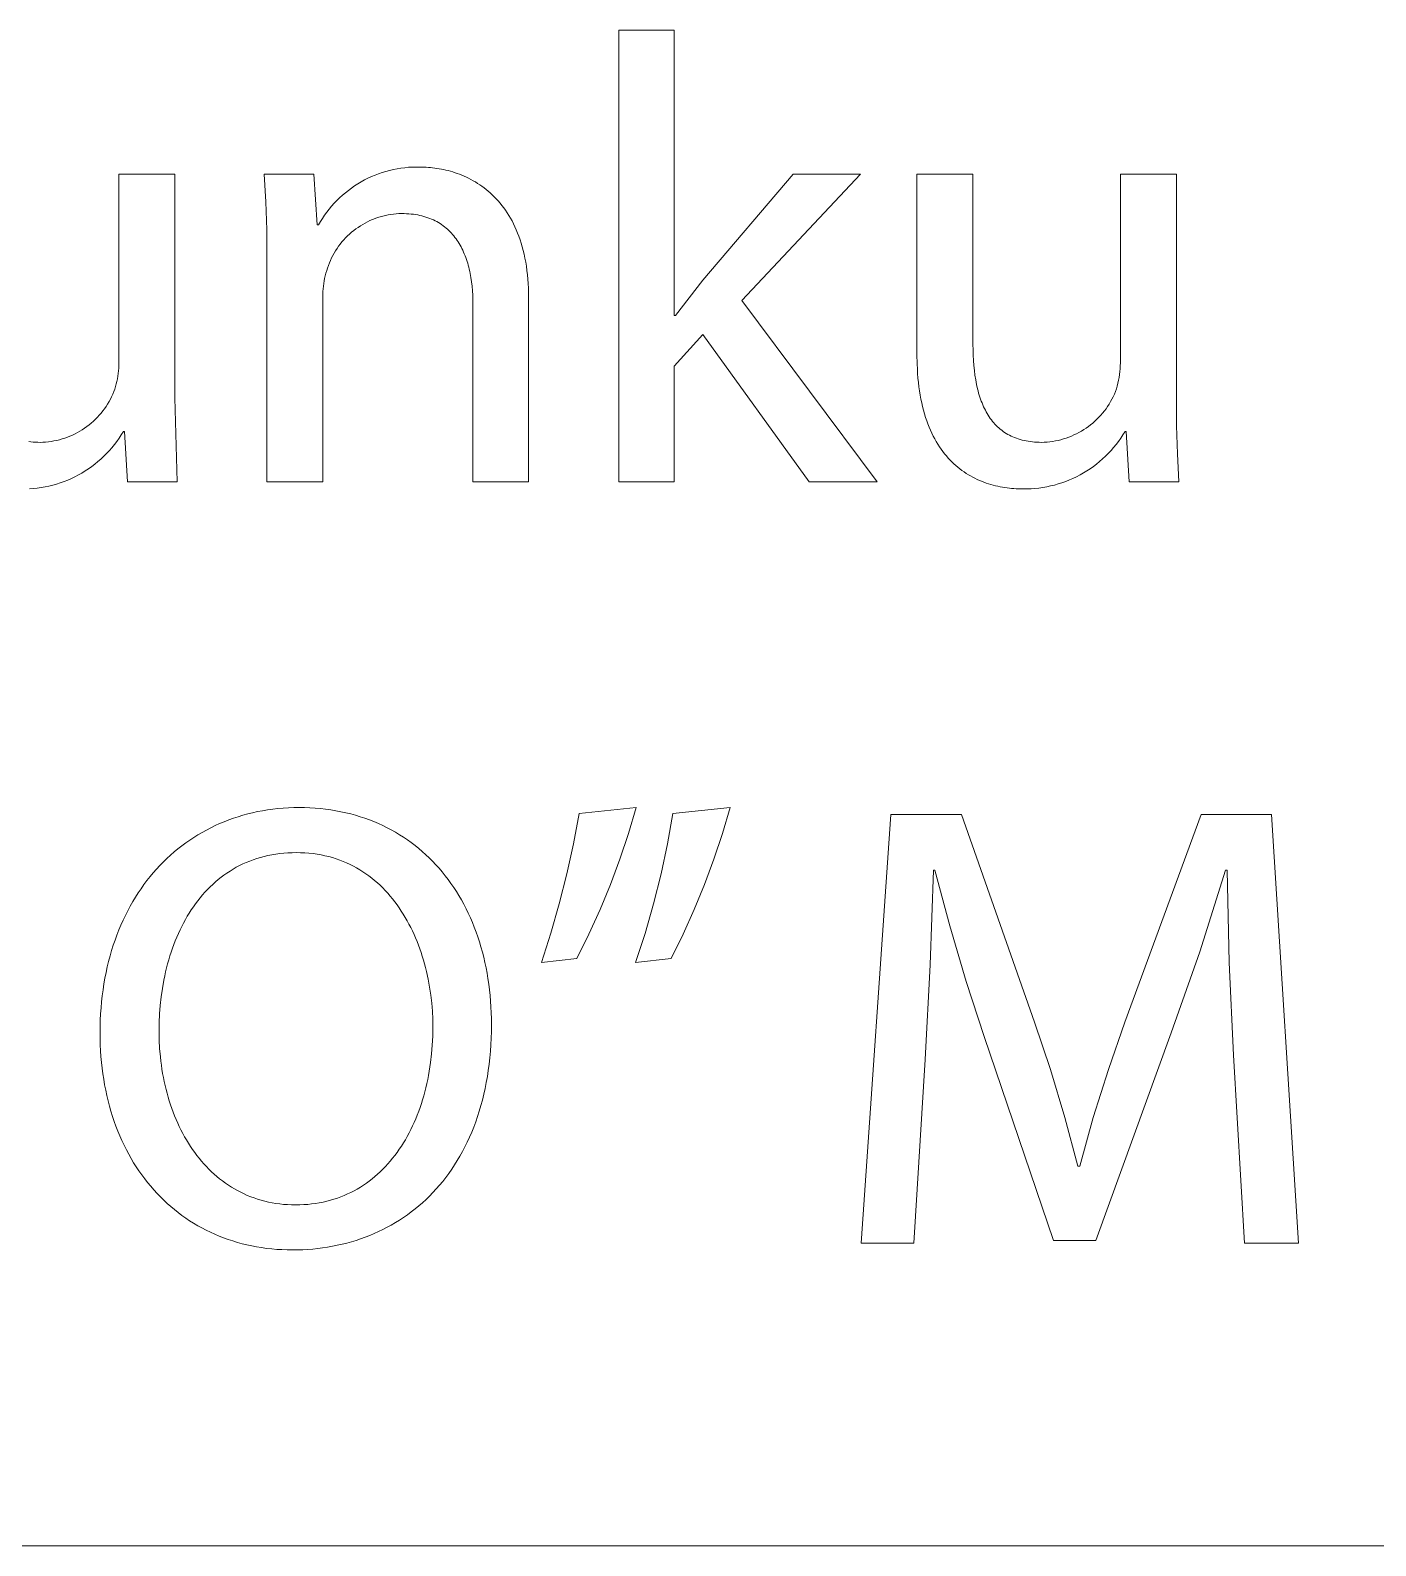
# Model space of a CAD drawing. Header units: millimetres. Extents: x -644 to 2279, y -276 to 1766.
# Drawn here: x 1632.9 to 1694.8, y -275.9 to -206.2 of the extents above; entities that cross this region are included whole.
import ezdxf

# ---------------------------------------------------------------- set-up
doc = ezdxf.new("R2010")
doc.units = ezdxf.units.MM
doc.header["$MEASUREMENT"] = 0
doc.layers.add('Domyślny', color=7, linetype='Continuous', true_color=0x000000)

msp = doc.modelspace()

# ---------------------------------------------------------------- linework, layer by layer
at = {"layer": 'Domyślny', "color": 18, "lineweight": 15, "true_color": 0x000000}
for p, q in [((1659.948, -226.949), (1659.948, -206.169)), ((1659.948, -206.169), (1662.498, -206.169)), ((1662.498, -206.169), (1662.498, -219.289)), ((1648.89, -212.773), (1649.058, -212.715)), ((1649.058, -212.715), (1649.227, -212.664)), ((1649.227, -212.664), (1649.398, -212.618)), ((1649.398, -212.618), (1649.57, -212.577)), ((1649.57, -212.577), (1649.744, -212.543)), ((1649.744, -212.543), (1649.918, -212.515)), ((1649.918, -212.515), (1650.094, -212.492)), ((1650.094, -212.492), (1650.27, -212.476)), ((1650.27, -212.476), (1650.447, -212.466)), ((1650.447, -212.466), (1650.624, -212.461)), ((1650.624, -212.461), (1650.801, -212.463)), ((1650.801, -212.463), (1650.893, -212.464)), ((1650.893, -212.464), (1650.987, -212.466)), ((1650.987, -212.466), (1651.082, -212.471)), ((1651.082, -212.471), (1651.179, -212.477)), ((1651.179, -212.477), (1651.277, -212.485)), ((1651.277, -212.485), (1651.376, -212.496)), ((1651.376, -212.496), (1651.476, -212.508)), ((1651.476, -212.508), (1651.577, -212.523)), ((1651.577, -212.523), (1651.678, -212.539)), ((1651.678, -212.539), (1651.781, -212.558)), ((1651.781, -212.558), (1651.884, -212.58)), ((1651.884, -212.58), (1651.988, -212.603)), ((1651.988, -212.603), (1652.092, -212.629)), ((1652.092, -212.629), (1652.196, -212.658)), ((1652.196, -212.658), (1652.301, -212.689)), ((1652.301, -212.689), (1652.406, -212.722)), ((1652.406, -212.722), (1652.511, -212.759)), ((1636.936, -221.475), (1636.936, -212.784)), ((1636.936, -212.784), (1639.505, -212.784)), ((1639.505, -212.784), (1639.505, -223.091)), ((1643.698, -214.064), (1643.627, -212.784)), ((1643.627, -212.784), (1645.915, -212.784)), ((1645.915, -212.784), (1646.061, -215.129)), ((1647.499, -213.535), (1647.641, -213.429)), ((1647.641, -213.429), (1647.787, -213.329)), ((1647.787, -213.329), (1647.936, -213.234)), ((1647.936, -213.234), (1648.088, -213.144)), ((1648.088, -213.144), (1648.243, -213.059)), ((1648.243, -213.059), (1648.401, -212.979)), ((1648.401, -212.979), (1648.562, -212.905)), ((1648.562, -212.905), (1648.725, -212.836)), ((1648.725, -212.836), (1648.89, -212.773)), ((1652.511, -212.759), (1652.616, -212.798)), ((1652.616, -212.798), (1652.721, -212.839)), ((1652.721, -212.839), (1652.825, -212.884)), ((1652.825, -212.884), (1652.93, -212.931)), ((1652.93, -212.931), (1653.034, -212.981)), ((1653.034, -212.981), (1653.137, -213.035)), ((1653.137, -213.035), (1653.24, -213.091)), ((1653.24, -213.091), (1653.342, -213.15)), ((1653.342, -213.15), (1653.444, -213.213)), ((1653.444, -213.213), (1653.544, -213.279)), ((1653.544, -213.279), (1653.644, -213.348)), ((1653.644, -213.348), (1653.742, -213.42)), ((1653.742, -213.42), (1653.84, -213.496)), ((1663.821, -217.674), (1667.968, -212.788)), ((1671.072, -212.788), (1665.602, -218.608)), ((1667.968, -212.788), (1671.072, -212.788)), ((1673.671, -221.076), (1673.671, -212.784)), ((1673.671, -212.784), (1676.25, -212.784)), ((1676.25, -212.784), (1676.25, -220.629)), ((1683.034, -221.475), (1683.034, -212.784)), ((1683.034, -212.784), (1685.613, -212.784)), ((1685.613, -212.784), (1685.613, -223.091)), ((1643.737, -215.346), (1643.698, -214.064)), ((1646.727, -214.261), (1646.845, -214.13)), ((1646.845, -214.13), (1646.968, -214.002)), ((1646.968, -214.002), (1647.094, -213.878)), ((1647.094, -213.878), (1647.225, -213.759)), ((1647.225, -213.759), (1647.36, -213.645)), ((1647.36, -213.645), (1647.499, -213.535)), ((1653.84, -213.496), (1653.936, -213.575)), ((1653.936, -213.575), (1654.031, -213.657)), ((1654.031, -213.657), (1654.124, -213.744)), ((1654.124, -213.744), (1654.216, -213.833)), ((1654.216, -213.833), (1654.306, -213.927)), ((1654.306, -213.927), (1654.395, -214.024)), ((1654.395, -214.024), (1654.481, -214.125)), ((1654.481, -214.125), (1654.566, -214.23)), ((1646.208, -214.976), (1646.302, -214.827)), ((1646.302, -214.827), (1646.401, -214.68)), ((1646.401, -214.68), (1646.505, -214.537)), ((1646.505, -214.537), (1646.614, -214.397)), ((1646.614, -214.397), (1646.727, -214.261)), ((1648.844, -214.793), (1648.725, -214.835)), ((1648.963, -214.755), (1648.844, -214.793)), ((1649.084, -214.721), (1648.963, -214.755)), ((1649.206, -214.692), (1649.084, -214.721)), ((1649.33, -214.667), (1649.206, -214.692)), ((1649.453, -214.645), (1649.33, -214.667)), ((1649.578, -214.629), (1649.453, -214.645)), ((1649.703, -214.616), (1649.578, -214.629)), ((1649.828, -214.608), (1649.703, -214.616)), ((1649.954, -214.604), (1649.828, -214.608)), ((1650.066, -214.605), (1649.954, -214.604)), ((1650.176, -214.609), (1650.066, -214.605)), ((1650.284, -214.616), (1650.176, -214.609)), ((1650.39, -214.626), (1650.284, -214.616)), ((1650.493, -214.638), (1650.39, -214.626)), ((1650.595, -214.653), (1650.493, -214.638)), ((1650.694, -214.67), (1650.595, -214.653)), ((1650.791, -214.69), (1650.694, -214.67)), ((1650.885, -214.712), (1650.791, -214.69)), ((1650.978, -214.737), (1650.885, -214.712)), ((1651.068, -214.764), (1650.978, -214.737)), ((1651.156, -214.794), (1651.068, -214.764)), ((1651.243, -214.826), (1651.156, -214.794)), ((1651.327, -214.861), (1651.243, -214.826)), ((1654.566, -214.23), (1654.649, -214.338)), ((1654.649, -214.338), (1654.73, -214.451)), ((1654.73, -214.451), (1654.808, -214.568)), ((1654.808, -214.568), (1654.884, -214.688)), ((1654.884, -214.688), (1654.958, -214.813)), ((1654.958, -214.813), (1655.03, -214.942)), ((1643.744, -216.628), (1643.737, -215.346)), ((1646.061, -215.129), (1646.119, -215.129)), ((1646.119, -215.129), (1646.208, -214.976)), ((1647.647, -215.467), (1647.552, -215.55)), ((1647.744, -215.387), (1647.647, -215.467)), ((1647.844, -215.311), (1647.744, -215.387)), ((1647.946, -215.239), (1647.844, -215.311)), ((1648.051, -215.17), (1647.946, -215.239)), ((1648.159, -215.105), (1648.051, -215.17)), ((1648.268, -215.043), (1648.159, -215.105)), ((1648.38, -214.985), (1648.268, -215.043)), ((1648.493, -214.931), (1648.38, -214.985)), ((1648.608, -214.881), (1648.493, -214.931)), ((1648.725, -214.835), (1648.608, -214.881)), ((1651.409, -214.897), (1651.327, -214.861)), ((1651.489, -214.936), (1651.409, -214.897)), ((1651.567, -214.977), (1651.489, -214.936)), ((1651.643, -215.021), (1651.567, -214.977)), ((1651.716, -215.066), (1651.643, -215.021)), ((1651.788, -215.114), (1651.716, -215.066)), ((1651.858, -215.164), (1651.788, -215.114)), ((1651.926, -215.215), (1651.858, -215.164)), ((1651.992, -215.269), (1651.926, -215.215)), ((1652.057, -215.325), (1651.992, -215.269)), ((1652.119, -215.383), (1652.057, -215.325)), ((1652.179, -215.442), (1652.119, -215.383)), ((1652.238, -215.504), (1652.179, -215.442)), ((1652.294, -215.567), (1652.238, -215.504)), ((1655.03, -214.942), (1655.098, -215.075)), ((1655.098, -215.075), (1655.165, -215.213)), ((1655.165, -215.213), (1655.228, -215.355)), ((1655.228, -215.355), (1655.288, -215.501)), ((1655.288, -215.501), (1655.346, -215.652)), ((1646.977, -216.213), (1646.909, -216.318)), ((1647.049, -216.11), (1646.977, -216.213)), ((1647.125, -216.009), (1647.049, -216.11)), ((1647.204, -215.912), (1647.125, -216.009)), ((1647.286, -215.817), (1647.204, -215.912)), ((1647.372, -215.725), (1647.286, -215.817)), ((1647.46, -215.636), (1647.372, -215.725)), ((1647.552, -215.55), (1647.46, -215.636)), ((1652.349, -215.633), (1652.294, -215.567)), ((1652.402, -215.7), (1652.349, -215.633)), ((1652.453, -215.768), (1652.402, -215.7)), ((1652.503, -215.839), (1652.453, -215.768)), ((1652.55, -215.911), (1652.503, -215.839)), ((1652.596, -215.985), (1652.55, -215.911)), ((1652.64, -216.06), (1652.596, -215.985)), ((1652.682, -216.137), (1652.64, -216.06)), ((1652.723, -216.215), (1652.682, -216.137)), ((1652.762, -216.295), (1652.723, -216.215)), ((1655.346, -215.652), (1655.401, -215.807)), ((1655.401, -215.807), (1655.452, -215.967)), ((1655.452, -215.967), (1655.5, -216.131)), ((1655.5, -216.131), (1655.545, -216.301)), ((1643.744, -226.955), (1643.744, -216.628)), ((1646.623, -216.876), (1646.577, -216.993)), ((1646.672, -216.761), (1646.623, -216.876)), ((1646.726, -216.647), (1646.672, -216.761)), ((1646.783, -216.535), (1646.726, -216.647)), ((1646.844, -216.425), (1646.783, -216.535)), ((1646.909, -216.318), (1646.844, -216.425)), ((1652.799, -216.377), (1652.762, -216.295)), ((1652.835, -216.46), (1652.799, -216.377)), ((1652.869, -216.544), (1652.835, -216.46)), ((1652.901, -216.63), (1652.869, -216.544)), ((1652.932, -216.717), (1652.901, -216.63)), ((1652.961, -216.805), (1652.932, -216.717)), ((1652.989, -216.894), (1652.961, -216.805)), ((1653.015, -216.985), (1652.989, -216.894)), ((1655.545, -216.301), (1655.587, -216.475)), ((1655.587, -216.475), (1655.625, -216.653)), ((1655.625, -216.653), (1655.659, -216.837)), ((1655.659, -216.837), (1655.69, -217.025)), ((1646.405, -217.587), (1646.382, -217.707)), ((1646.432, -217.468), (1646.405, -217.587)), ((1646.464, -217.349), (1646.432, -217.468)), ((1646.499, -217.232), (1646.464, -217.349)), ((1646.536, -217.112), (1646.499, -217.232)), ((1646.577, -216.993), (1646.536, -217.112)), ((1653.039, -217.077), (1653.015, -216.985)), ((1653.062, -217.17), (1653.039, -217.077)), ((1653.083, -217.264), (1653.062, -217.17)), ((1653.103, -217.36), (1653.083, -217.264)), ((1653.139, -217.554), (1653.103, -217.36)), ((1653.168, -217.751), (1653.139, -217.554)), ((1655.69, -217.025), (1655.717, -217.219)), ((1655.717, -217.219), (1655.74, -217.417)), ((1655.74, -217.417), (1655.759, -217.621)), ((1655.759, -217.621), (1655.774, -217.83)), ((1646.327, -218.194), (1646.323, -218.316)), ((1646.323, -218.316), (1646.323, -218.439)), ((1646.335, -218.072), (1646.327, -218.194)), ((1646.347, -217.95), (1646.335, -218.072)), ((1646.362, -217.828), (1646.347, -217.95)), ((1646.382, -217.707), (1646.362, -217.828)), ((1653.192, -217.953), (1653.168, -217.751)), ((1653.211, -218.157), (1653.192, -217.953)), ((1653.224, -218.365), (1653.211, -218.157)), ((1655.774, -217.83), (1655.785, -218.044)), ((1655.785, -218.044), (1655.791, -218.263)), ((1655.791, -218.263), (1655.794, -218.487)), ((1662.556, -219.289), (1663.821, -217.674)), ((1646.323, -218.439), (1646.323, -226.955)), ((1653.231, -218.576), (1653.224, -218.365)), ((1653.234, -218.789), (1653.231, -218.576)), ((1653.234, -226.955), (1653.234, -218.789)), ((1655.794, -218.487), (1655.794, -226.955)), ((1665.602, -218.608), (1671.832, -226.949)), ((1662.498, -219.289), (1662.556, -219.289)), ((1663.821, -220.165), (1662.498, -221.625)), ((1668.707, -226.949), (1663.821, -220.165)), ((1673.679, -221.531), (1673.671, -221.076)), ((1676.25, -220.629), (1676.253, -220.878)), ((1676.253, -220.878), (1676.26, -221.122)), ((1636.92, -221.843), (1636.929, -221.721)), ((1636.929, -221.721), (1636.934, -221.598)), ((1636.934, -221.598), (1636.936, -221.475)), ((1662.498, -221.625), (1662.498, -226.949)), ((1673.688, -221.75), (1673.679, -221.531)), ((1673.702, -221.964), (1673.688, -221.75)), ((1676.26, -221.122), (1676.272, -221.361)), ((1676.272, -221.361), (1676.29, -221.594)), ((1676.29, -221.594), (1676.313, -221.821)), ((1683.014, -221.879), (1683.025, -221.745)), ((1683.025, -221.745), (1683.032, -221.61)), ((1683.032, -221.61), (1683.034, -221.475)), ((1636.78, -222.566), (1636.813, -222.448)), ((1636.813, -222.448), (1636.842, -222.328)), ((1636.842, -222.328), (1636.867, -222.208)), ((1636.867, -222.208), (1636.889, -222.087)), ((1636.889, -222.087), (1636.906, -221.966)), ((1636.906, -221.966), (1636.92, -221.843)), ((1673.718, -222.173), (1673.702, -221.964)), ((1673.739, -222.376), (1673.718, -222.173)), ((1673.763, -222.575), (1673.739, -222.376)), ((1676.313, -221.821), (1676.341, -222.042)), ((1676.341, -222.042), (1676.375, -222.257)), ((1676.375, -222.257), (1676.415, -222.466)), ((1676.415, -222.466), (1676.46, -222.668)), ((1682.891, -222.542), (1682.924, -222.411)), ((1682.924, -222.411), (1682.953, -222.279)), ((1682.953, -222.279), (1682.978, -222.147)), ((1682.978, -222.147), (1682.998, -222.013)), ((1682.998, -222.013), (1683.014, -221.879)), ((1636.479, -223.262), (1636.541, -223.149)), ((1636.541, -223.149), (1636.599, -223.034)), ((1636.599, -223.034), (1636.652, -222.918)), ((1636.652, -222.918), (1636.702, -222.799)), ((1636.702, -222.799), (1636.743, -222.683)), ((1636.743, -222.683), (1636.78, -222.566)), ((1639.505, -223.091), (1639.622, -226.945)), ((1673.79, -222.768), (1673.763, -222.575)), ((1673.821, -222.956), (1673.79, -222.768)), ((1673.855, -223.14), (1673.821, -222.956)), ((1673.892, -223.318), (1673.855, -223.14)), ((1676.46, -222.668), (1676.485, -222.767)), ((1676.485, -222.767), (1676.511, -222.864)), ((1676.511, -222.864), (1676.539, -222.959)), ((1676.539, -222.959), (1676.569, -223.053)), ((1676.569, -223.053), (1676.6, -223.145)), ((1676.6, -223.145), (1676.632, -223.235)), ((1682.585, -223.261), (1682.647, -223.149)), ((1682.647, -223.149), (1682.705, -223.034)), ((1682.705, -223.034), (1682.76, -222.917)), ((1682.76, -222.917), (1682.81, -222.799)), ((1682.81, -222.799), (1682.853, -222.671)), ((1682.853, -222.671), (1682.891, -222.542)), ((1685.613, -223.091), (1685.62, -224.377)), ((1635.943, -223.981), (1636.03, -223.887)), ((1636.03, -223.887), (1636.114, -223.789)), ((1636.114, -223.789), (1636.194, -223.689)), ((1636.194, -223.689), (1636.271, -223.586)), ((1636.271, -223.586), (1636.344, -223.48)), ((1636.344, -223.48), (1636.413, -223.372)), ((1636.413, -223.372), (1636.479, -223.262)), ((1673.932, -223.492), (1673.892, -223.318)), ((1673.975, -223.661), (1673.932, -223.492)), ((1674.021, -223.825), (1673.975, -223.661)), ((1674.07, -223.984), (1674.021, -223.825)), ((1676.632, -223.235), (1676.666, -223.323)), ((1676.666, -223.323), (1676.702, -223.41)), ((1676.702, -223.41), (1676.739, -223.494)), ((1676.739, -223.494), (1676.778, -223.577)), ((1676.778, -223.577), (1676.819, -223.658)), ((1676.819, -223.658), (1676.861, -223.737)), ((1676.861, -223.737), (1676.905, -223.814)), ((1676.905, -223.814), (1676.951, -223.889)), ((1676.951, -223.889), (1676.998, -223.962)), ((1682.046, -223.98), (1682.133, -223.886)), ((1682.133, -223.886), (1682.217, -223.789)), ((1682.217, -223.789), (1682.298, -223.688)), ((1682.298, -223.688), (1682.375, -223.585)), ((1682.375, -223.585), (1682.449, -223.48)), ((1682.449, -223.48), (1682.519, -223.372)), ((1682.519, -223.372), (1682.585, -223.261)), ((1635.141, -224.619), (1635.25, -224.552)), ((1635.25, -224.552), (1635.357, -224.481)), ((1635.357, -224.481), (1635.462, -224.406)), ((1635.462, -224.406), (1635.564, -224.328)), ((1635.564, -224.328), (1635.663, -224.246)), ((1635.663, -224.246), (1635.759, -224.161)), ((1635.759, -224.161), (1635.853, -224.073)), ((1635.853, -224.073), (1635.943, -223.981)), ((1674.122, -224.139), (1674.07, -223.984)), ((1674.177, -224.29), (1674.122, -224.139)), ((1674.235, -224.435), (1674.177, -224.29)), ((1674.295, -224.577), (1674.235, -224.435)), ((1674.357, -224.714), (1674.295, -224.577)), ((1676.998, -223.962), (1677.048, -224.033)), ((1677.048, -224.033), (1677.098, -224.103)), ((1677.098, -224.103), (1677.151, -224.17)), ((1677.151, -224.17), (1677.205, -224.235)), ((1677.205, -224.235), (1677.262, -224.298)), ((1677.262, -224.298), (1677.32, -224.359)), ((1677.32, -224.359), (1677.379, -224.417)), ((1677.379, -224.417), (1677.441, -224.474)), ((1677.441, -224.474), (1677.505, -224.529)), ((1677.505, -224.529), (1677.57, -224.581)), ((1677.57, -224.581), (1677.637, -224.631)), ((1681.241, -224.618), (1681.351, -224.55)), ((1681.351, -224.55), (1681.458, -224.479)), ((1681.458, -224.479), (1681.563, -224.405)), ((1681.563, -224.405), (1681.666, -224.327)), ((1681.666, -224.327), (1681.765, -224.245)), ((1681.765, -224.245), (1681.862, -224.16)), ((1681.862, -224.16), (1681.955, -224.072)), ((1681.955, -224.072), (1682.046, -223.98)), ((1685.62, -224.377), (1685.658, -225.662)), ((1632.785, -225.102), (1632.885, -225.114)), ((1632.885, -225.114), (1632.987, -225.123)), ((1632.987, -225.123), (1633.091, -225.13)), ((1633.091, -225.13), (1633.197, -225.134)), ((1633.197, -225.134), (1633.305, -225.135)), ((1633.305, -225.135), (1633.434, -225.131)), ((1633.434, -225.131), (1633.562, -225.122)), ((1633.562, -225.122), (1633.69, -225.109)), ((1633.69, -225.109), (1633.817, -225.092)), ((1633.817, -225.092), (1633.944, -225.07)), ((1633.944, -225.07), (1634.07, -225.044)), ((1634.07, -225.044), (1634.195, -225.014)), ((1634.195, -225.014), (1634.318, -224.979)), ((1634.318, -224.979), (1634.441, -224.94)), ((1634.441, -224.94), (1634.562, -224.896)), ((1634.562, -224.896), (1634.681, -224.849)), ((1634.681, -224.849), (1634.799, -224.798)), ((1634.799, -224.798), (1634.915, -224.742)), ((1634.915, -224.742), (1635.029, -224.683)), ((1635.029, -224.683), (1635.141, -224.619)), ((1636.73, -225.239), (1636.615, -225.38)), ((1636.84, -225.094), (1636.73, -225.239)), ((1636.945, -224.946), (1636.84, -225.094)), ((1637.045, -224.794), (1636.945, -224.946)), ((1637.14, -224.639), (1637.045, -224.794)), ((1637.199, -224.639), (1637.14, -224.639)), ((1637.335, -226.945), (1637.199, -224.639)), ((1674.422, -224.847), (1674.357, -224.714)), ((1674.49, -224.975), (1674.422, -224.847)), ((1674.56, -225.099), (1674.49, -224.975)), ((1674.632, -225.219), (1674.56, -225.099)), ((1674.706, -225.335), (1674.632, -225.219)), ((1677.637, -224.631), (1677.706, -224.679)), ((1677.706, -224.679), (1677.778, -224.724)), ((1677.778, -224.724), (1677.851, -224.768)), ((1677.851, -224.768), (1677.926, -224.809)), ((1677.926, -224.809), (1678.003, -224.847)), ((1678.003, -224.847), (1678.081, -224.884)), ((1678.081, -224.884), (1678.162, -224.918)), ((1678.162, -224.918), (1678.245, -224.949)), ((1678.245, -224.949), (1678.33, -224.979)), ((1678.33, -224.979), (1678.417, -225.005)), ((1678.417, -225.005), (1678.506, -225.03)), ((1678.506, -225.03), (1678.598, -225.052)), ((1678.598, -225.052), (1678.691, -225.071)), ((1678.691, -225.071), (1678.786, -225.088)), ((1678.786, -225.088), (1678.884, -225.102)), ((1678.884, -225.102), (1678.983, -225.114)), ((1678.983, -225.114), (1679.085, -225.123)), ((1679.085, -225.123), (1679.189, -225.13)), ((1679.189, -225.13), (1679.295, -225.134)), ((1679.295, -225.134), (1679.404, -225.135)), ((1679.404, -225.135), (1679.532, -225.131)), ((1679.532, -225.131), (1679.661, -225.122)), ((1679.661, -225.122), (1679.789, -225.109)), ((1679.789, -225.109), (1679.916, -225.091)), ((1679.916, -225.091), (1680.043, -225.069)), ((1680.043, -225.069), (1680.169, -225.043)), ((1680.169, -225.043), (1680.294, -225.012)), ((1680.294, -225.012), (1680.418, -224.977)), ((1680.418, -224.977), (1680.54, -224.938)), ((1680.54, -224.938), (1680.662, -224.895)), ((1680.662, -224.895), (1680.781, -224.848)), ((1680.781, -224.848), (1680.899, -224.796)), ((1680.899, -224.796), (1681.015, -224.74)), ((1681.015, -224.74), (1681.129, -224.681)), ((1681.129, -224.681), (1681.241, -224.618)), ((1682.838, -225.238), (1682.723, -225.379)), ((1682.948, -225.094), (1682.838, -225.238)), ((1683.053, -224.945), (1682.948, -225.094)), ((1683.153, -224.794), (1683.053, -224.945)), ((1683.248, -224.639), (1683.153, -224.794)), ((1683.307, -224.639), (1683.248, -224.639)), ((1683.443, -226.945), (1683.307, -224.639)), ((1636.109, -225.902), (1635.972, -226.022)), ((1636.242, -225.778), (1636.109, -225.902)), ((1636.371, -225.65), (1636.242, -225.778)), ((1636.496, -225.517), (1636.371, -225.65)), ((1636.615, -225.38), (1636.496, -225.517)), ((1674.783, -225.447), (1674.706, -225.335)), ((1674.861, -225.555), (1674.783, -225.447)), ((1674.942, -225.659), (1674.861, -225.555)), ((1675.024, -225.76), (1674.942, -225.659)), ((1675.108, -225.856), (1675.024, -225.76)), ((1675.194, -225.949), (1675.108, -225.856)), ((1675.282, -226.038), (1675.194, -225.949)), ((1682.216, -225.901), (1682.079, -226.02)), ((1682.349, -225.777), (1682.216, -225.901)), ((1682.478, -225.649), (1682.349, -225.777)), ((1682.603, -225.516), (1682.478, -225.649)), ((1682.723, -225.379), (1682.603, -225.516)), ((1685.658, -225.662), (1685.73, -226.945)), ((1635.071, -226.635), (1634.91, -226.718)), ((1635.23, -226.546), (1635.071, -226.635)), ((1635.385, -226.451), (1635.23, -226.546)), ((1635.537, -226.351), (1635.385, -226.451)), ((1635.686, -226.247), (1635.537, -226.351)), ((1635.831, -226.137), (1635.686, -226.247)), ((1635.972, -226.022), (1635.831, -226.137)), ((1675.371, -226.123), (1675.282, -226.038)), ((1675.462, -226.205), (1675.371, -226.123)), ((1675.554, -226.283), (1675.462, -226.205)), ((1675.648, -226.358), (1675.554, -226.283)), ((1675.743, -226.429), (1675.648, -226.358)), ((1675.84, -226.497), (1675.743, -226.429)), ((1675.937, -226.562), (1675.84, -226.497)), ((1676.036, -226.623), (1675.937, -226.562)), ((1676.136, -226.682), (1676.036, -226.623)), ((1676.236, -226.737), (1676.136, -226.682)), ((1681.178, -226.633), (1681.017, -226.717)), ((1681.337, -226.544), (1681.178, -226.633)), ((1681.492, -226.449), (1681.337, -226.544)), ((1681.644, -226.35), (1681.492, -226.449)), ((1681.793, -226.245), (1681.644, -226.35)), ((1681.938, -226.135), (1681.793, -226.245)), ((1682.079, -226.02), (1681.938, -226.135)), ((1632.994, -227.257), (1632.813, -227.269)), ((1633.175, -227.238), (1632.994, -227.257)), ((1633.355, -227.213), (1633.175, -227.238)), ((1633.535, -227.182), (1633.355, -227.213)), ((1633.713, -227.145), (1633.535, -227.182)), ((1633.889, -227.101), (1633.713, -227.145)), ((1634.065, -227.052), (1633.889, -227.101)), ((1634.238, -226.997), (1634.065, -227.052)), ((1634.409, -226.936), (1634.238, -226.997)), ((1634.579, -226.869), (1634.409, -226.936)), ((1634.745, -226.797), (1634.579, -226.869)), ((1634.91, -226.718), (1634.745, -226.797)), ((1639.622, -226.945), (1637.335, -226.945)), ((1646.323, -226.955), (1643.744, -226.955)), ((1655.794, -226.955), (1653.234, -226.955)), ((1662.498, -226.949), (1659.948, -226.949)), ((1671.832, -226.949), (1668.707, -226.949)), ((1676.338, -226.789), (1676.236, -226.737)), ((1676.44, -226.838), (1676.338, -226.789)), ((1676.544, -226.884), (1676.44, -226.838)), ((1676.648, -226.927), (1676.544, -226.884)), ((1676.752, -226.968), (1676.648, -226.927)), ((1676.857, -227.006), (1676.752, -226.968)), ((1676.963, -227.04), (1676.857, -227.006)), ((1677.069, -227.073), (1676.963, -227.04)), ((1677.175, -227.102), (1677.069, -227.073)), ((1677.282, -227.129), (1677.175, -227.102)), ((1677.389, -227.154), (1677.282, -227.129)), ((1677.496, -227.176), (1677.389, -227.154)), ((1677.603, -227.196), (1677.496, -227.176)), ((1677.71, -227.213), (1677.603, -227.196)), ((1677.817, -227.229), (1677.71, -227.213)), ((1677.924, -227.242), (1677.817, -227.229)), ((1678.03, -227.252), (1677.924, -227.242)), ((1678.136, -227.261), (1678.03, -227.252)), ((1678.242, -227.268), (1678.136, -227.261)), ((1678.348, -227.273), (1678.242, -227.268)), ((1678.453, -227.275), (1678.348, -227.273)), ((1678.557, -227.276), (1678.453, -227.275)), ((1678.739, -227.276), (1678.557, -227.276)), ((1678.921, -227.269), (1678.739, -227.276)), ((1679.102, -227.256), (1678.921, -227.269)), ((1679.283, -227.237), (1679.102, -227.256)), ((1679.463, -227.212), (1679.283, -227.237)), ((1679.642, -227.181), (1679.463, -227.212)), ((1679.82, -227.143), (1679.642, -227.181)), ((1679.997, -227.1), (1679.82, -227.143)), ((1680.172, -227.051), (1679.997, -227.1)), ((1680.345, -226.995), (1680.172, -227.051)), ((1680.517, -226.934), (1680.345, -226.995)), ((1680.686, -226.867), (1680.517, -226.934)), ((1680.852, -226.795), (1680.686, -226.867)), ((1681.017, -226.717), (1680.852, -226.795)), ((1685.73, -226.945), (1683.443, -226.945)), ((1643.782, -242.051), (1644.017, -242.019)), ((1644.017, -242.019), (1644.254, -241.992)), ((1644.254, -241.992), (1644.494, -241.972)), ((1644.494, -241.972), (1644.736, -241.957)), ((1644.736, -241.957), (1644.98, -241.948)), ((1644.98, -241.948), (1645.226, -241.945)), ((1645.226, -241.945), (1645.477, -241.948)), ((1645.477, -241.948), (1645.725, -241.957)), ((1645.725, -241.957), (1645.971, -241.972)), ((1645.971, -241.972), (1646.213, -241.993)), ((1646.213, -241.993), (1646.452, -242.019)), ((1646.452, -242.019), (1646.689, -242.052)), ((1658.114, -242.211), (1660.742, -241.949)), ((1660.742, -241.949), (1660.388, -243.142)), ((1662.435, -242.211), (1665.073, -241.949)), ((1665.073, -241.949), (1664.719, -243.141)), ((1641.364, -242.776), (1641.57, -242.683)), ((1641.57, -242.683), (1641.779, -242.595)), ((1641.779, -242.595), (1641.99, -242.513)), ((1641.99, -242.513), (1642.205, -242.436)), ((1642.205, -242.436), (1642.422, -242.364)), ((1642.422, -242.364), (1642.642, -242.298)), ((1642.642, -242.298), (1642.865, -242.238)), ((1642.865, -242.238), (1643.09, -242.183)), ((1643.09, -242.183), (1643.318, -242.133)), ((1643.318, -242.133), (1643.549, -242.089)), ((1643.549, -242.089), (1643.782, -242.051)), ((1646.689, -242.052), (1646.922, -242.09)), ((1646.922, -242.09), (1647.152, -242.134)), ((1647.152, -242.134), (1647.38, -242.183)), ((1647.38, -242.183), (1647.604, -242.238)), ((1647.604, -242.238), (1647.825, -242.298)), ((1647.825, -242.298), (1648.042, -242.364)), ((1648.042, -242.364), (1648.257, -242.436)), ((1648.257, -242.436), (1648.468, -242.512)), ((1648.468, -242.512), (1648.676, -242.594)), ((1648.676, -242.594), (1648.881, -242.681)), ((1648.881, -242.681), (1649.082, -242.773)), ((1657.856, -243.607), (1658.114, -242.211)), ((1662.186, -243.608), (1662.435, -242.211)), ((1671.097, -261.989), (1672.469, -242.27)), ((1672.469, -242.27), (1675.72, -242.27)), ((1675.72, -242.27), (1679.087, -251.818)), ((1683.243, -251.818), (1686.757, -242.27)), ((1686.757, -242.27), (1689.998, -242.27)), ((1689.998, -242.27), (1691.234, -261.989)), ((1640.194, -243.443), (1640.381, -243.319)), ((1640.381, -243.319), (1640.571, -243.2)), ((1640.571, -243.2), (1640.765, -243.086)), ((1640.765, -243.086), (1640.961, -242.978)), ((1640.961, -242.978), (1641.161, -242.874)), ((1641.161, -242.874), (1641.364, -242.776)), ((1649.082, -242.773), (1649.28, -242.871)), ((1649.28, -242.871), (1649.475, -242.973)), ((1649.475, -242.973), (1649.666, -243.081)), ((1649.666, -243.081), (1649.853, -243.193)), ((1649.853, -243.193), (1650.037, -243.31)), ((1650.037, -243.31), (1650.217, -243.433)), ((1660.388, -243.142), (1659.994, -244.323)), ((1664.719, -243.141), (1664.325, -244.322)), ((1639.311, -244.136), (1639.48, -243.988)), ((1639.48, -243.988), (1639.653, -243.844)), ((1639.653, -243.844), (1639.83, -243.706)), ((1639.83, -243.706), (1640.01, -243.572)), ((1640.01, -243.572), (1640.194, -243.443)), ((1643.973, -244.118), (1643.795, -244.153)), ((1644.153, -244.088), (1643.973, -244.118)), ((1644.336, -244.063), (1644.153, -244.088)), ((1644.522, -244.043), (1644.336, -244.063)), ((1644.712, -244.029), (1644.522, -244.043)), ((1644.904, -244.021), (1644.712, -244.029)), ((1645.1, -244.018), (1644.904, -244.021)), ((1645.298, -244.021), (1645.1, -244.018)), ((1645.492, -244.03), (1645.298, -244.021)), ((1645.683, -244.045), (1645.492, -244.03)), ((1645.871, -244.065), (1645.683, -244.045)), ((1646.056, -244.091), (1645.871, -244.065)), ((1646.238, -244.123), (1646.056, -244.091)), ((1646.416, -244.16), (1646.238, -244.123)), ((1650.217, -243.433), (1650.394, -243.56)), ((1650.394, -243.56), (1650.567, -243.691)), ((1650.567, -243.691), (1650.737, -243.828)), ((1650.737, -243.828), (1650.902, -243.968)), ((1650.902, -243.968), (1651.064, -244.114)), ((1651.064, -244.114), (1651.222, -244.264)), ((1657.554, -244.993), (1657.856, -243.607)), ((1661.889, -244.995), (1662.186, -243.608)), ((1638.518, -244.949), (1638.669, -244.777)), ((1638.669, -244.777), (1638.824, -244.61)), ((1638.824, -244.61), (1638.982, -244.447)), ((1638.982, -244.447), (1639.144, -244.289)), ((1639.144, -244.289), (1639.311, -244.136)), ((1642.193, -244.779), (1642.049, -244.867)), ((1642.339, -244.695), (1642.193, -244.779)), ((1642.489, -244.616), (1642.339, -244.695)), ((1642.641, -244.542), (1642.489, -244.616)), ((1642.797, -244.472), (1642.641, -244.542)), ((1642.956, -244.407), (1642.797, -244.472)), ((1643.117, -244.346), (1642.956, -244.407)), ((1643.282, -244.291), (1643.117, -244.346)), ((1643.45, -244.24), (1643.282, -244.291)), ((1643.621, -244.194), (1643.45, -244.24)), ((1643.795, -244.153), (1643.621, -244.194)), ((1646.591, -244.202), (1646.416, -244.16)), ((1646.763, -244.25), (1646.591, -244.202)), ((1646.932, -244.302), (1646.763, -244.25)), ((1647.097, -244.36), (1646.932, -244.302)), ((1647.26, -244.423), (1647.097, -244.36)), ((1647.419, -244.49), (1647.26, -244.423)), ((1647.575, -244.563), (1647.419, -244.49)), ((1647.727, -244.64), (1647.575, -244.563)), ((1647.877, -244.721), (1647.727, -244.64)), ((1648.023, -244.807), (1647.877, -244.721)), ((1648.166, -244.897), (1648.023, -244.807)), ((1651.222, -244.264), (1651.376, -244.418)), ((1651.376, -244.418), (1651.527, -244.577)), ((1651.527, -244.577), (1651.673, -244.741)), ((1651.673, -244.741), (1651.816, -244.908)), ((1659.994, -244.323), (1659.559, -245.489)), ((1664.325, -244.322), (1663.892, -245.488)), ((1674.435, -244.82), (1674.285, -249.182)), ((1674.494, -244.82), (1674.435, -244.82)), ((1675.179, -247.395), (1674.494, -244.82)), ((1687.867, -244.82), (1686.686, -248.589)), ((1687.954, -244.82), (1687.867, -244.82)), ((1688.035, -249.08), (1687.954, -244.82)), ((1637.954, -245.681), (1638.089, -245.491)), ((1638.089, -245.491), (1638.228, -245.306)), ((1638.228, -245.306), (1638.371, -245.125)), ((1638.371, -245.125), (1638.518, -244.949)), ((1641.254, -245.481), (1641.132, -245.597)), ((1641.378, -245.369), (1641.254, -245.481)), ((1641.506, -245.26), (1641.378, -245.369)), ((1641.638, -245.156), (1641.506, -245.26)), ((1641.772, -245.055), (1641.638, -245.156)), ((1641.909, -244.959), (1641.772, -245.055)), ((1642.049, -244.867), (1641.909, -244.959)), ((1648.306, -244.992), (1648.166, -244.897)), ((1648.443, -245.09), (1648.306, -244.992)), ((1648.577, -245.193), (1648.443, -245.09)), ((1648.707, -245.3), (1648.577, -245.193)), ((1648.834, -245.41), (1648.707, -245.3)), ((1648.958, -245.524), (1648.834, -245.41)), ((1651.816, -244.908), (1651.954, -245.08)), ((1651.954, -245.08), (1652.089, -245.256)), ((1652.089, -245.256), (1652.219, -245.436)), ((1652.219, -245.436), (1652.346, -245.62)), ((1657.207, -246.369), (1657.554, -244.993)), ((1659.559, -245.489), (1659.084, -246.64)), ((1661.544, -246.371), (1661.889, -244.995)), ((1663.892, -245.488), (1663.419, -246.638)), ((1637.575, -246.276), (1637.697, -246.073)), ((1637.697, -246.073), (1637.823, -245.875)), ((1637.823, -245.875), (1637.954, -245.681)), ((1640.675, -246.099), (1640.569, -246.233)), ((1640.785, -245.968), (1640.675, -246.099)), ((1640.897, -245.841), (1640.785, -245.968)), ((1641.013, -245.717), (1640.897, -245.841)), ((1641.132, -245.597), (1641.013, -245.717)), ((1649.079, -245.642), (1648.958, -245.524)), ((1649.197, -245.764), (1649.079, -245.642)), ((1649.312, -245.889), (1649.197, -245.764)), ((1649.424, -246.017), (1649.312, -245.889)), ((1649.532, -246.149), (1649.424, -246.017)), ((1649.637, -246.283), (1649.532, -246.149)), ((1652.346, -245.62), (1652.468, -245.808)), ((1652.468, -245.808), (1652.586, -246)), ((1652.586, -246), (1652.7, -246.196)), ((1652.7, -246.196), (1652.81, -246.396)), ((1637.129, -247.129), (1637.234, -246.909)), ((1637.234, -246.909), (1637.343, -246.694)), ((1637.343, -246.694), (1637.457, -246.483)), ((1637.457, -246.483), (1637.575, -246.276)), ((1640.173, -246.801), (1640.082, -246.951)), ((1640.268, -246.655), (1640.173, -246.801)), ((1640.365, -246.511), (1640.268, -246.655)), ((1640.465, -246.37), (1640.365, -246.511)), ((1640.569, -246.233), (1640.465, -246.37)), ((1649.74, -246.421), (1649.637, -246.283)), ((1649.839, -246.562), (1649.74, -246.421)), ((1649.935, -246.706), (1649.839, -246.562)), ((1650.027, -246.852), (1649.935, -246.706)), ((1650.117, -247.001), (1650.027, -246.852)), ((1652.81, -246.396), (1652.915, -246.6)), ((1652.915, -246.6), (1653.017, -246.807)), ((1653.017, -246.807), (1653.113, -247.018)), ((1656.816, -247.732), (1657.207, -246.369)), ((1659.084, -246.64), (1658.57, -247.773)), ((1661.152, -247.734), (1661.544, -246.371)), ((1663.419, -246.638), (1662.907, -247.772)), ((1636.843, -247.811), (1636.934, -247.58)), ((1636.934, -247.58), (1637.029, -247.352)), ((1637.029, -247.352), (1637.129, -247.129)), ((1639.749, -247.58), (1639.673, -247.743)), ((1639.828, -247.418), (1639.749, -247.58)), ((1639.909, -247.26), (1639.828, -247.418)), ((1639.994, -247.104), (1639.909, -247.26)), ((1640.082, -246.951), (1639.994, -247.104)), ((1650.204, -247.153), (1650.117, -247.001)), ((1650.287, -247.307), (1650.204, -247.153)), ((1650.368, -247.463), (1650.287, -247.307)), ((1650.445, -247.622), (1650.368, -247.463)), ((1653.113, -247.018), (1653.206, -247.233)), ((1653.206, -247.233), (1653.294, -247.451)), ((1653.294, -247.451), (1653.377, -247.673)), ((1675.938, -249.949), (1675.179, -247.395)), ((1636.599, -248.529), (1636.676, -248.286)), ((1636.676, -248.286), (1636.757, -248.046)), ((1636.757, -248.046), (1636.843, -247.811)), ((1639.465, -248.25), (1639.401, -248.423)), ((1639.531, -248.078), (1639.465, -248.25)), ((1639.601, -247.91), (1639.531, -248.078)), ((1639.673, -247.743), (1639.601, -247.91)), ((1650.519, -247.783), (1650.445, -247.622)), ((1650.591, -247.946), (1650.519, -247.783)), ((1650.659, -248.111), (1650.591, -247.946)), ((1650.724, -248.278), (1650.659, -248.111)), ((1650.786, -248.447), (1650.724, -248.278)), ((1653.377, -247.673), (1653.456, -247.899)), ((1653.456, -247.899), (1653.531, -248.127)), ((1653.531, -248.127), (1653.601, -248.359)), ((1656.381, -249.083), (1656.816, -247.732)), ((1658.57, -247.773), (1658.017, -248.888)), ((1660.713, -249.083), (1661.152, -247.734)), ((1662.907, -247.772), (1662.357, -248.888)), ((1636.461, -249.026), (1636.528, -248.776)), ((1636.528, -248.776), (1636.599, -248.529)), ((1639.23, -248.956), (1639.179, -249.138)), ((1639.284, -248.777), (1639.23, -248.956)), ((1639.341, -248.599), (1639.284, -248.777)), ((1639.401, -248.423), (1639.341, -248.599)), ((1650.845, -248.618), (1650.786, -248.447)), ((1650.901, -248.79), (1650.845, -248.618)), ((1650.953, -248.963), (1650.901, -248.79)), ((1651.003, -249.138), (1650.953, -248.963)), ((1653.601, -248.359), (1653.666, -248.595)), ((1653.666, -248.595), (1653.727, -248.834)), ((1653.727, -248.834), (1653.783, -249.075)), ((1658.017, -248.888), (1656.381, -249.083)), ((1662.357, -248.888), (1660.713, -249.083)), ((1686.686, -248.589), (1685.375, -252.314)), ((1636.291, -249.8), (1636.343, -249.539)), ((1636.343, -249.539), (1636.399, -249.281)), ((1636.399, -249.281), (1636.461, -249.026)), ((1639.044, -249.695), (1639.006, -249.884)), ((1639.086, -249.508), (1639.044, -249.695)), ((1639.131, -249.322), (1639.086, -249.508)), ((1639.179, -249.138), (1639.131, -249.322)), ((1651.05, -249.314), (1651.003, -249.138)), ((1651.093, -249.492), (1651.05, -249.314)), ((1651.172, -249.85), (1651.093, -249.492)), ((1653.783, -249.075), (1653.835, -249.32)), ((1653.835, -249.32), (1653.882, -249.568)), ((1653.882, -249.568), (1653.924, -249.82)), ((1674.285, -249.182), (1674.056, -253.541)), ((1688.246, -253.336), (1688.035, -249.08)), ((1636.168, -250.606), (1636.204, -250.334)), ((1636.204, -250.334), (1636.245, -250.065)), ((1636.245, -250.065), (1636.291, -249.8)), ((1638.938, -250.266), (1638.882, -250.655)), ((1639.006, -249.884), (1638.938, -250.266)), ((1651.238, -250.212), (1651.172, -249.85)), ((1651.292, -250.576), (1651.238, -250.212)), ((1653.924, -249.82), (1653.961, -250.074)), ((1653.961, -250.074), (1653.993, -250.331)), ((1653.993, -250.331), (1654.021, -250.59)), ((1676.771, -252.48), (1675.938, -249.949)), ((1636.113, -251.161), (1636.138, -250.882)), ((1636.138, -250.882), (1636.168, -250.606)), ((1638.839, -251.048), (1638.808, -251.446)), ((1638.882, -250.655), (1638.839, -251.048)), ((1651.334, -250.943), (1651.292, -250.576)), ((1651.364, -251.311), (1651.334, -250.943)), ((1654.021, -250.59), (1654.043, -250.853)), ((1654.043, -250.853), (1654.061, -251.119)), ((1636.071, -252.018), (1636.079, -251.729)), ((1636.079, -251.729), (1636.093, -251.443)), ((1636.093, -251.443), (1636.113, -251.161)), ((1638.808, -251.446), (1638.789, -251.847)), ((1651.381, -251.679), (1651.364, -251.311)), ((1651.387, -252.048), (1651.381, -251.679)), ((1654.061, -251.119), (1654.073, -251.387)), ((1654.073, -251.387), (1654.081, -251.657)), ((1654.081, -251.657), (1654.083, -251.931)), ((1636.068, -252.31), (1636.071, -252.018)), ((1636.07, -252.589), (1636.068, -252.31)), ((1638.789, -251.847), (1638.783, -252.252)), ((1638.783, -252.252), (1638.79, -252.645)), ((1651.361, -252.876), (1651.381, -252.464)), ((1651.381, -252.464), (1651.387, -252.048)), ((1654.08, -252.246), (1654.071, -252.557)), ((1654.083, -251.931), (1654.08, -252.246)), ((1679.954, -261.872), (1676.771, -252.48)), ((1679.087, -251.818), (1679.817, -254.008)), ((1685.375, -252.314), (1681.9, -261.872)), ((1682.48, -254.005), (1683.243, -251.818)), ((1636.078, -252.864), (1636.07, -252.589)), ((1636.092, -253.136), (1636.078, -252.864)), ((1636.11, -253.406), (1636.092, -253.136)), ((1638.79, -252.645), (1638.81, -253.035)), ((1638.81, -253.035), (1638.843, -253.421)), ((1651.328, -253.282), (1651.361, -252.876)), ((1654.036, -253.165), (1654.009, -253.462)), ((1654.057, -252.864), (1654.036, -253.165)), ((1654.071, -252.557), (1654.057, -252.864)), ((1636.134, -253.672), (1636.11, -253.406)), ((1636.162, -253.936), (1636.134, -253.672)), ((1638.843, -253.421), (1638.864, -253.612)), ((1638.864, -253.612), (1638.889, -253.802)), ((1638.889, -253.802), (1638.917, -253.991)), ((1651.223, -254.076), (1651.282, -253.682)), ((1651.282, -253.682), (1651.328, -253.282)), ((1653.977, -253.754), (1653.94, -254.042)), ((1654.009, -253.462), (1653.977, -253.754)), ((1674.056, -253.541), (1673.53, -261.989)), ((1688.743, -261.989), (1688.246, -253.336)), ((1636.196, -254.196), (1636.162, -253.936)), ((1636.235, -254.453), (1636.196, -254.196)), ((1636.278, -254.707), (1636.235, -254.453)), ((1638.917, -253.991), (1638.948, -254.179)), ((1638.948, -254.179), (1638.982, -254.365)), ((1638.982, -254.365), (1639.02, -254.55)), ((1639.02, -254.55), (1639.061, -254.733)), ((1651.11, -254.652), (1651.151, -254.462)), ((1651.151, -254.462), (1651.188, -254.27)), ((1651.188, -254.27), (1651.223, -254.076)), ((1653.896, -254.324), (1653.848, -254.602)), ((1653.94, -254.042), (1653.896, -254.324)), ((1679.817, -254.008), (1680.482, -256.218)), ((1681.786, -256.215), (1682.48, -254.005)), ((1636.327, -254.957), (1636.278, -254.707)), ((1636.381, -255.205), (1636.327, -254.957)), ((1636.439, -255.448), (1636.381, -255.205)), ((1639.061, -254.733), (1639.104, -254.915)), ((1639.104, -254.915), (1639.152, -255.095)), ((1639.152, -255.095), (1639.202, -255.273)), ((1639.202, -255.273), (1639.255, -255.449)), ((1650.915, -255.393), (1650.968, -255.211)), ((1650.968, -255.211), (1651.019, -255.027)), ((1651.019, -255.027), (1651.066, -254.841)), ((1651.066, -254.841), (1651.11, -254.652)), ((1653.734, -255.144), (1653.669, -255.407)), ((1653.793, -254.875), (1653.734, -255.144)), ((1653.848, -254.602), (1653.793, -254.875)), ((1636.502, -255.689), (1636.439, -255.448)), ((1636.57, -255.926), (1636.502, -255.689)), ((1636.642, -256.159), (1636.57, -255.926)), ((1639.255, -255.449), (1639.312, -255.624)), ((1639.312, -255.624), (1639.371, -255.796)), ((1639.371, -255.796), (1639.434, -255.966)), ((1639.434, -255.966), (1639.5, -256.134)), ((1650.67, -256.098), (1650.736, -255.926)), ((1650.736, -255.926), (1650.799, -255.751)), ((1650.799, -255.751), (1650.858, -255.573)), ((1650.858, -255.573), (1650.915, -255.393)), ((1653.525, -255.92), (1653.445, -256.17)), ((1653.6, -255.666), (1653.525, -255.92)), ((1653.669, -255.407), (1653.6, -255.666)), ((1636.719, -256.389), (1636.642, -256.159)), ((1636.801, -256.616), (1636.719, -256.389)), ((1636.887, -256.838), (1636.801, -256.616)), ((1639.5, -256.134), (1639.568, -256.3)), ((1639.568, -256.3), (1639.64, -256.464)), ((1639.64, -256.464), (1639.715, -256.625)), ((1639.715, -256.625), (1639.793, -256.784)), ((1650.376, -256.763), (1650.454, -256.601)), ((1650.454, -256.601), (1650.529, -256.436)), ((1650.529, -256.436), (1650.601, -256.268)), ((1650.601, -256.268), (1650.67, -256.098)), ((1653.27, -256.654), (1653.176, -256.888)), ((1653.36, -256.414), (1653.27, -256.654)), ((1653.445, -256.17), (1653.36, -256.414)), ((1680.482, -256.218), (1681.083, -258.446)), ((1681.161, -258.446), (1681.786, -256.215)), ((1636.978, -257.057), (1636.887, -256.838)), ((1637.073, -257.273), (1636.978, -257.057)), ((1637.173, -257.484), (1637.073, -257.273)), ((1639.793, -256.784), (1639.874, -256.94)), ((1639.874, -256.94), (1639.958, -257.093)), ((1639.958, -257.093), (1640.045, -257.244)), ((1640.045, -257.244), (1640.135, -257.392)), ((1650.033, -257.383), (1650.123, -257.232)), ((1650.123, -257.232), (1650.21, -257.079)), ((1650.21, -257.079), (1650.294, -256.922)), ((1650.294, -256.922), (1650.376, -256.763)), ((1652.973, -257.343), (1652.864, -257.563)), ((1653.077, -257.118), (1652.973, -257.343)), ((1653.176, -256.888), (1653.077, -257.118)), ((1637.277, -257.692), (1637.173, -257.484)), ((1637.385, -257.895), (1637.277, -257.692)), ((1637.497, -258.095), (1637.385, -257.895)), ((1640.135, -257.392), (1640.228, -257.538)), ((1640.228, -257.538), (1640.324, -257.68)), ((1640.324, -257.68), (1640.423, -257.819)), ((1640.423, -257.819), (1640.525, -257.956)), ((1640.525, -257.956), (1640.63, -258.089)), ((1649.536, -258.088), (1649.642, -257.953)), ((1649.642, -257.953), (1649.744, -257.816)), ((1649.744, -257.816), (1649.843, -257.675)), ((1649.843, -257.675), (1649.939, -257.53)), ((1649.939, -257.53), (1650.033, -257.383)), ((1652.634, -257.989), (1652.512, -258.195)), ((1652.751, -257.779), (1652.634, -257.989)), ((1652.864, -257.563), (1652.751, -257.779)), ((1637.614, -258.291), (1637.497, -258.095)), ((1637.735, -258.483), (1637.614, -258.291)), ((1637.859, -258.67), (1637.735, -258.483)), ((1637.988, -258.854), (1637.859, -258.67)), ((1640.63, -258.089), (1640.737, -258.218)), ((1640.737, -258.218), (1640.848, -258.345)), ((1640.848, -258.345), (1640.962, -258.468)), ((1640.962, -258.468), (1641.078, -258.588)), ((1641.078, -258.588), (1641.197, -258.704)), ((1641.197, -258.704), (1641.319, -258.816)), ((1648.844, -258.821), (1648.967, -258.708)), ((1648.967, -258.708), (1649.087, -258.591)), ((1649.087, -258.591), (1649.203, -258.471)), ((1649.203, -258.471), (1649.317, -258.347)), ((1649.317, -258.347), (1649.428, -258.219)), ((1649.428, -258.219), (1649.536, -258.088)), ((1652.256, -258.591), (1652.122, -258.782)), ((1652.386, -258.396), (1652.256, -258.591)), ((1652.512, -258.195), (1652.386, -258.396)), ((1681.083, -258.446), (1681.161, -258.446)), ((1638.121, -259.033), (1637.988, -258.854)), ((1638.258, -259.208), (1638.121, -259.033)), ((1638.399, -259.379), (1638.258, -259.208)), ((1638.544, -259.546), (1638.399, -259.379)), ((1641.319, -258.816), (1641.444, -258.925)), ((1641.444, -258.925), (1641.572, -259.03)), ((1641.572, -259.03), (1641.702, -259.132)), ((1641.702, -259.132), (1641.836, -259.229)), ((1641.836, -259.229), (1641.972, -259.322)), ((1641.972, -259.322), (1642.111, -259.411)), ((1642.111, -259.411), (1642.252, -259.496)), ((1647.907, -259.502), (1648.049, -259.417)), ((1648.049, -259.417), (1648.189, -259.328)), ((1648.189, -259.328), (1648.326, -259.234)), ((1648.326, -259.234), (1648.46, -259.137)), ((1648.46, -259.137), (1648.591, -259.036)), ((1648.591, -259.036), (1648.719, -258.93)), ((1648.719, -258.93), (1648.844, -258.821)), ((1651.695, -259.325), (1651.545, -259.496)), ((1651.841, -259.149), (1651.695, -259.325)), ((1651.984, -258.968), (1651.841, -259.149)), ((1652.122, -258.782), (1651.984, -258.968)), ((1638.692, -259.708), (1638.544, -259.546)), ((1638.844, -259.866), (1638.692, -259.708)), ((1639, -260.019), (1638.844, -259.866)), ((1639.16, -260.168), (1639, -260.019)), ((1639.323, -260.312), (1639.16, -260.168)), ((1642.252, -259.496), (1642.397, -259.577)), ((1642.397, -259.577), (1642.544, -259.654)), ((1642.544, -259.654), (1642.694, -259.726)), ((1642.694, -259.726), (1642.846, -259.794)), ((1642.846, -259.794), (1643.001, -259.857)), ((1643.001, -259.857), (1643.159, -259.915)), ((1643.159, -259.915), (1643.32, -259.969)), ((1643.32, -259.969), (1643.483, -260.018)), ((1643.483, -260.018), (1643.649, -260.063)), ((1643.649, -260.063), (1643.818, -260.102)), ((1643.818, -260.102), (1643.989, -260.136)), ((1643.989, -260.136), (1644.163, -260.166)), ((1644.163, -260.166), (1644.339, -260.19)), ((1645.807, -260.19), (1645.985, -260.166)), ((1645.985, -260.166), (1646.16, -260.137)), ((1646.16, -260.137), (1646.332, -260.104)), ((1646.332, -260.104), (1646.502, -260.065)), ((1646.502, -260.065), (1646.669, -260.021)), ((1646.669, -260.021), (1646.833, -259.972)), ((1646.833, -259.972), (1646.995, -259.919)), ((1646.995, -259.919), (1647.154, -259.86)), ((1647.154, -259.86), (1647.31, -259.798)), ((1647.31, -259.798), (1647.463, -259.73)), ((1647.463, -259.73), (1647.614, -259.659)), ((1647.614, -259.659), (1647.762, -259.582)), ((1647.762, -259.582), (1647.907, -259.502)), ((1650.908, -260.131), (1650.74, -260.277)), ((1651.072, -259.98), (1650.908, -260.131)), ((1651.234, -259.824), (1651.072, -259.98)), ((1651.391, -259.662), (1651.234, -259.824)), ((1651.545, -259.496), (1651.391, -259.662)), ((1639.49, -260.451), (1639.323, -260.312)), ((1639.66, -260.586), (1639.49, -260.451)), ((1639.834, -260.717), (1639.66, -260.586)), ((1640.011, -260.842), (1639.834, -260.717)), ((1640.192, -260.963), (1640.011, -260.842)), ((1644.339, -260.19), (1644.518, -260.209)), ((1644.518, -260.209), (1644.7, -260.222)), ((1644.7, -260.222), (1644.884, -260.23)), ((1644.884, -260.23), (1645.071, -260.233)), ((1645.071, -260.233), (1645.259, -260.23)), ((1645.259, -260.23), (1645.444, -260.222)), ((1645.444, -260.222), (1645.627, -260.209)), ((1645.627, -260.209), (1645.807, -260.19)), ((1650.034, -260.812), (1649.85, -260.933)), ((1650.215, -260.686), (1650.034, -260.812)), ((1650.393, -260.555), (1650.215, -260.686)), ((1650.568, -260.419), (1650.393, -260.555)), ((1650.74, -260.277), (1650.568, -260.419)), ((1640.376, -261.079), (1640.192, -260.963)), ((1640.563, -261.19), (1640.376, -261.079)), ((1640.754, -261.296), (1640.563, -261.19)), ((1640.947, -261.397), (1640.754, -261.296)), ((1641.144, -261.492), (1640.947, -261.397)), ((1641.344, -261.583), (1641.144, -261.492)), ((1648.683, -261.553), (1648.479, -261.639)), ((1648.884, -261.463), (1648.683, -261.553)), ((1649.083, -261.367), (1648.884, -261.463)), ((1649.279, -261.266), (1649.083, -261.367)), ((1649.472, -261.16), (1649.279, -261.266)), ((1649.662, -261.049), (1649.472, -261.16)), ((1649.85, -260.933), (1649.662, -261.049)), ((1641.547, -261.669), (1641.344, -261.583)), ((1641.753, -261.75), (1641.547, -261.669)), ((1641.962, -261.825), (1641.753, -261.75)), ((1642.174, -261.895), (1641.962, -261.825)), ((1642.388, -261.96), (1642.174, -261.895)), ((1642.606, -262.019), (1642.388, -261.96)), ((1642.826, -262.073), (1642.606, -262.019)), ((1643.049, -262.121), (1642.826, -262.073)), ((1643.275, -262.164), (1643.049, -262.121)), ((1643.503, -262.202), (1643.275, -262.164)), ((1643.734, -262.233), (1643.503, -262.202)), ((1643.967, -262.259), (1643.734, -262.233)), ((1644.203, -262.28), (1643.967, -262.259)), ((1646.086, -262.241), (1645.857, -262.264)), ((1646.313, -262.212), (1646.086, -262.241)), ((1646.539, -262.178), (1646.313, -262.212)), ((1646.763, -262.139), (1646.539, -262.178)), ((1646.985, -262.094), (1646.763, -262.139)), ((1647.205, -262.045), (1646.985, -262.094)), ((1647.423, -261.99), (1647.205, -262.045)), ((1647.638, -261.93), (1647.423, -261.99)), ((1647.852, -261.865), (1647.638, -261.93)), ((1648.063, -261.795), (1647.852, -261.865)), ((1648.272, -261.719), (1648.063, -261.795)), ((1648.479, -261.639), (1648.272, -261.719)), ((1673.53, -261.989), (1671.097, -261.989)), ((1681.9, -261.872), (1679.954, -261.872)), ((1691.234, -261.989), (1688.743, -261.989)), ((1644.441, -262.294), (1644.203, -262.28)), ((1644.682, -262.303), (1644.441, -262.294)), ((1644.925, -262.306), (1644.682, -262.303)), ((1645.16, -262.304), (1644.925, -262.306)), ((1645.394, -262.296), (1645.16, -262.304)), ((1645.626, -262.283), (1645.394, -262.296)), ((1645.857, -262.264), (1645.626, -262.283)), ((2275.751, -275.92), (-644.317, -275.92)), ((2275.751, -275.92), (1173.959, -275.92))]:
    msp.add_line(p, q, dxfattribs=at)

doc.saveas('drawing.dxf')
